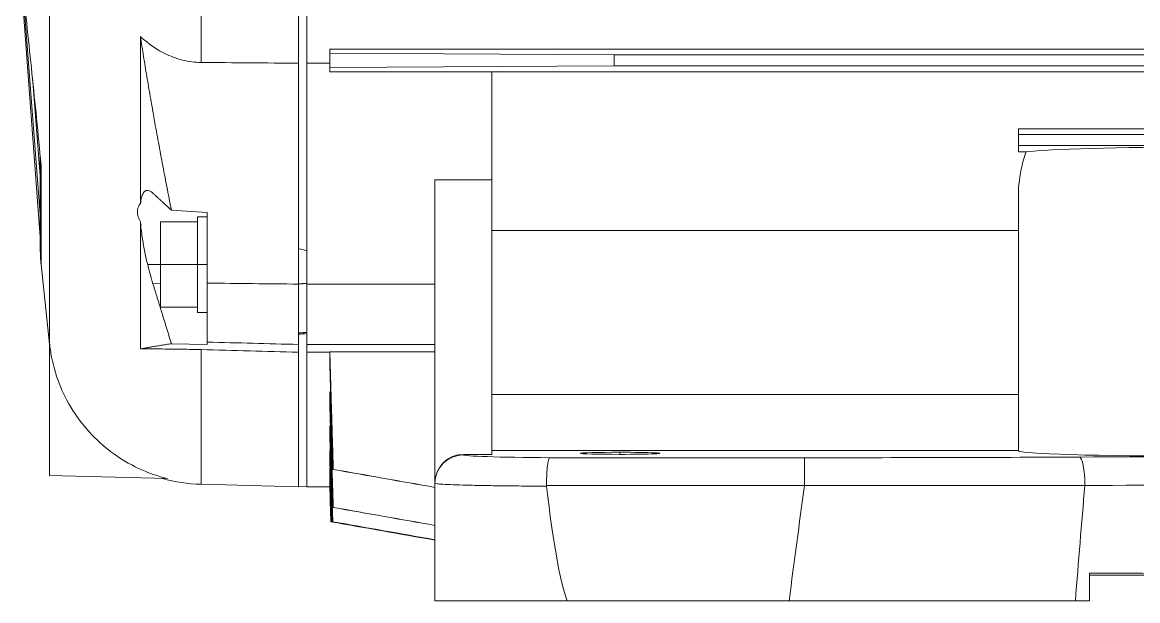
# Model space of a CAD drawing. Header units: millimetres. Extents: x -2122 to 22797, y 3569 to 89276.
# Drawn here: x 10707 to 11098.9, y 17337.3 to 17540.6 of the extents above; entities that cross this region are included whole.
import ezdxf

# ---------------------------------------------------------------- set-up
doc = ezdxf.new("R2010")
doc.units = ezdxf.units.MM
doc.header["$LTSCALE"] = 20
doc.layers.add('IA-TRAZ', color=8, linetype='Continuous', lineweight=5)

# ---------------------------------------------------------------- blocks, each defined once
blk = doc.blocks.new('A$C3179e9da')
at = {"color": 0, "linetype": 'Continuous', "lineweight": 0}
for p, q in [((-1088.06, -31316.32), (-1088.06, -31275.05)), ((-1041.67, -31275.05), (-1088.06, -31275.05)), ((-963.64, -31275.05), (-1041.67, -31275.05)), ((-863.06, -31275.05), (-858.06, -31275.05)), ((-858.06, -31275.05), (-858.06, -31284.77)), ((-858.06, -31284.01), (-558.06, -31284.01)), ((-1125.06, -31315.16), (-1124.63, -31302.79)), ((-1170.25, -31315.95), (-1136.06, -31315.05)), ((-1170.25, -31363.28), (-1170.25, -31315.95)), ((-1136.06, -31362.4), (-1136.06, -31315.05)), ((-1133.06, -31315.21), (-1136.06, -31315.05)), ((-1133.06, -31315.05), (-1133.06, -31362.4)), ((-1133.06, -31315.05), (-1125.05, -31315.05)), ((-1125.06, -31315.45), (-1125.06, -31315.16)), ((-1125.06, -31315.45), (-1125.01, -31315.45)), ((-1088.06, -31316.34), (-1088.06, -31316.32)), ((-1088.06, -31423.02), (-1088.06, -31316.34)), ((-1048.89, -31315.56), (-958.25, -31315.56)), ((-958.25, -31325.3), (-958.25, -31315.56)), ((-1182.08, -31317.97), (-1223.51, -31319.05)), ((-1223.51, -31365.6), (-1223.51, -31319.05)), ((-1125.06, -31317.59), (-1125.06, -31316.71)), ((-1125.06, -31317.59), (-1124.97, -31317.59)), ((-1125.06, -31321.62), (-1125.06, -31320.14)), ((-1125.06, -31321.62), (-1124.92, -31321.62)), ((-1125.06, -31327.79), (-1125.06, -31325.65)), ((-1125.06, -31327.79), (-1124.86, -31327.79)), ((-1078.06, -31326.32), (-1078.06, -31326.49)), ((-1068.06, -31326.49), (-1078.06, -31326.49)), ((-1068.06, -31423.02), (-1068.06, -31326.49)), ((-883.06, -31327.79), (-1068.06, -31327.79)), ((-958.25, -31325.3), (-1047.74, -31325.3)), ((-1023.06, -31327.22), (-1023.06, -31326.48)), ((-883.06, -31417.44), (-883.06, -31327.69)), ((-1125.06, -31336.55), (-1125.06, -31333.66)), ((-1125.06, -31336.55), (-1124.8, -31336.55)), ((-1125.06, -31348.46), (-1125.06, -31344.68)), ((-883.06, -31347.52), (-1068.06, -31347.52)), ((-1125.06, -31348.46), (-1124.72, -31348.46)), ((-1125.06, -31362.4), (-1125.06, -31359.41)), ((-1191.57, -31408.23), (-1191.57, -31363.52)), ((-1136.06, -31362.4), (-1136.06, -31365.11)), ((-1125.06, -31362.4), (-1133.06, -31362.4)), ((-1133.06, -31362.4), (-1133.06, -31365.11)), ((-1125.01, -31362.5), (-1088.06, -31362.5)), ((-1226.45, -31393.17), (-1223.51, -31365.18)), ((-1223.51, -31630.05), (-1223.51, -31365.6)), ((-1180.66, -31365.37), (-1168.06, -31365.06)), ((-1168.06, -31365.93), (-1168.06, -31365.06)), ((-1168.06, -31365.93), (-1168.06, -31386.66)), ((-1136.06, -31386.32), (-1136.06, -31365.11)), ((-1088.06, -31365.11), (-1133.06, -31365.11)), ((-1133.06, -31386.32), (-1133.06, -31365.11)), ((-1184.46, -31378.17), (-1171.56, -31378.17)), ((-1184.46, -31393.17), (-1184.46, -31378.17)), ((-1171.56, -31376.37), (-1171.56, -31378.17)), ((-1171.56, -31376.37), (-1168.06, -31376.37)), ((-1171.56, -31379.12), (-1171.56, -31378.17)), ((-1171.56, -31379.12), (-1171.56, -31392.22)), ((-1187.15, -31386.44), (-1184.46, -31386.48)), ((-1168.06, -31411.52), (-1168.06, -31386.66)), ((-1136.06, -31386.32), (-1136.06, -31463.96)), ((-1088.06, -31386.32), (-1133.06, -31386.32)), ((-1133.06, -31386.32), (-1133.06, -31463.96)), ((-1226.45, -31428.17), (-1226.45, -31393.17)), ((-1184.46, -31393.17), (-1189, -31393.17)), ((-1184.46, -31393.17), (-1171.56, -31393.17)), ((-1184.46, -31408.17), (-1184.46, -31393.17)), ((-1171.56, -31393.17), (-1171.56, -31392.22)), ((-1171.56, -31393.17), (-1168.06, -31393.17)), ((-1171.56, -31394.12), (-1171.56, -31393.17)), ((-1171.56, -31394.12), (-1171.56, -31407.22)), ((-1226.73, -31431.02), (-1226.73, -31398.4)), ((-1226.66, -31401.31), (-1232.72, -31483.34)), ((-1226.48, -31406.2), (-1232.65, -31487.31)), ((-883.06, -31405.21), (-1068.06, -31405.21)), ((-1184.46, -31408.17), (-1171.56, -31408.17)), ((-1171.56, -31408.17), (-1171.56, -31407.22)), ((-1171.56, -31408.17), (-1171.56, -31409.97)), ((-1171.56, -31409.97), (-1168.06, -31409.97)), ((-1168.06, -31411.52), (-1180.66, -31412.29)), ((-1191.57, -31473.32), (-1191.57, -31414.65)), ((-1226.73, -31424.39), (-1229.51, -31458.94)), ((-1068.06, -31423.02), (-1088.06, -31423.02)), ((-1068.06, -31423.02), (-1068.06, -31460.98)), ((-883.06, -31432.79), (-880.39, -31432.79)), ((-883.06, -31435.03), (-883.06, -31432.79)), ((-883.06, -31435.03), (-737.06, -31435.03)), ((-883.06, -31438.9), (-883.06, -31435.03)), ((-883.06, -31440.92), (-883.06, -31438.9)), ((-883.06, -31438.9), (-533.06, -31438.9)), ((-883.06, -31440.92), (-533.06, -31440.92)), ((-1068.06, -31460.98), (-1125.06, -31460.98)), ((-1125.06, -31462.43), (-1125.06, -31460.98)), ((-1068.06, -31460.92), (-348.06, -31460.92)), ((-1170.25, -31630.05), (-1170.25, -31464.23)), ((-1136.06, -31630.05), (-1136.06, -31463.96)), ((-1133.06, -31463.96), (-1133.06, -31630.05)), ((-1125.06, -31463.96), (-1133.06, -31463.96)), ((-1125.06, -31462.43), (-1025.06, -31463.05)), ((-1125.06, -31467.53), (-1125.06, -31462.43)), ((-1025.06, -31463.05), (-391.06, -31463.05)), ((-1025.06, -31463.05), (-1025.06, -31466.91)), ((-1025.06, -31466.91), (-1125.06, -31467.53)), ((-1125.06, -31468.87), (-1125.06, -31467.53)), ((-1125.06, -31468.87), (-291.06, -31468.87)), ((-1025.06, -31466.91), (-391.06, -31466.91))]:
    blk.add_line(p, q, dxfattribs=at)
for centre, radius, start, end in [((-1168.81, -31370.93), 55, 91.5, 105.8222), ((-1176.73, -31398.4), 50, 174, 180)]:
    blk.add_arc(centre, radius, start, end, dxfattribs=at)
for centre, major_axis, ratio, start_param, end_param in [((-1038.06, -33179.47), (0, -1909.42), 0.026186, -3.069208, -2.923464), ((-1078.06, -31316.32), (-10, 0), 0.999657, 0, 1.570796), ((-1046.72, -31315.55), (-2.17, -0.17), 0.999649, -0.193702, -0.070232), ((-708.06, -31294.73), (799.74, 0), 0.026504, -1.761628, -1.662867), ((-1038.06, -31326.32), (40, 0), 0.026186, -4.46802, -3.141593), ((-166.78, -35407.75), (-1528.3, 3831.27), 0.995588, -0.143707, -0.142956)]:
    blk.add_ellipse(centre, major_axis=major_axis, ratio=ratio, start_param=start_param, end_param=end_param, dxfattribs=at)
at = {"color": 0, "linetype": 'Continuous', "lineweight": 0, "extrusion": (0, 0, -1)}
for centre, major_axis, ratio, start_param, end_param in [((-708.06, -31305.35), (800, 0), 0.026186, -1.759413, -1.570796), ((7545.77, -33991.96), (-8670.4, 2689.17), 0, -0.000077, 0.000661), ((7730.5, -33960.88), (-8855.13, 2658.11), 0.000025, -0.004318, -0.003607), ((8100.8, -33893.73), (-9225.44, 2591), 0.000118, -0.006857, -0.006195), ((-1078.06, -31316.34), (0, -10.15), 0.985444, 0, 1.570796), ((-861.64, -31315.54), (-0.05, -10), 0.189608, -1.571755, -0.026664), ((-1023.06, -31326.85), (-14, 0), 0.026186, -1.570796, 1.570796), ((-1023.06, -31326.85), (-14, 0), 0.026186, -4.712389, -1.570796), ((-819.06, -31327.69), (-64, 0), 0.029043, 0, 1.570796), ((-736.59, -31309.96), (699.91, -0.64), 0.022787, 1.636424, 1.750411), ((-166.78, -31313.53), (-4109.12, 359.72), 0.034767, -1.336463, -1.335711), ((-819.06, -31432.1), (64, 0), 0.037686, -4.712389, -3.431306)]:
    blk.add_ellipse(centre, major_axis=major_axis, ratio=ratio, start_param=start_param, end_param=end_param, dxfattribs=at)
at = {"color": 0, "linetype": 'Continuous', "lineweight": 0}
for points in [[(-958.25, -31315.56), (-960.05, -31302.2), (-961.84, -31288.7), (-963.64, -31275.05)], [(-863.06, -31275.05), (-861.96, -31288.69), (-860.85, -31302.19), (-859.75, -31315.54)], [(-1124.63, -31302.79), (-1112.44, -31300.64), (-1100.25, -31298.49), (-1088.06, -31296.34)], [(-1088.06, -31296.35), (-1100.25, -31298.5), (-1112.43, -31300.65), (-1124.62, -31302.79)], [(-1124.57, -31302.79), (-1112.4, -31300.64), (-1100.23, -31298.5), (-1088.06, -31296.35)], [(-1088.06, -31296.36), (-1100.22, -31298.51), (-1112.39, -31300.65), (-1124.55, -31302.8)], [(-1124.46, -31302.79), (-1112.33, -31300.65), (-1100.19, -31298.51), (-1088.06, -31296.37)], [(-1088.06, -31296.39), (-1100.18, -31298.53), (-1112.3, -31300.66), (-1124.42, -31302.8)], [(-1124.28, -31302.79), (-1112.21, -31300.66), (-1100.13, -31298.54), (-1088.06, -31296.41)], [(-1088.06, -31296.42), (-1100.11, -31298.55), (-1112.17, -31300.68), (-1124.23, -31302.81)], [(-1124.03, -31302.8), (-1112.04, -31300.68), (-1100.05, -31298.57), (-1088.06, -31296.45)], [(-1088.06, -31296.47), (-1100.03, -31298.59), (-1112, -31300.7), (-1123.97, -31302.81)], [(-1124.62, -31302.79), (-1124.76, -31307.01), (-1124.91, -31311.23), (-1125.06, -31315.45)], [(-1125.06, -31316.71), (-1124.9, -31312.07), (-1124.74, -31307.43), (-1124.57, -31302.79)], [(-1125.06, -31325.65), (-1124.8, -31318.03), (-1124.54, -31310.41), (-1124.28, -31302.79)], [(-1125.06, -31320.14), (-1124.86, -31314.36), (-1124.66, -31308.57), (-1124.46, -31302.79)], [(-1125.06, -31333.66), (-1124.72, -31323.37), (-1124.37, -31313.08), (-1124.03, -31302.8)], [(-1124.55, -31302.8), (-1124.72, -31307.73), (-1124.89, -31312.66), (-1125.06, -31317.59)], [(-1124.42, -31302.8), (-1124.63, -31309.08), (-1124.85, -31315.35), (-1125.06, -31321.62)], [(-1124.23, -31302.81), (-1124.51, -31311.13), (-1124.78, -31319.46), (-1125.06, -31327.79)], [(-1124.23, -31302.81), (-1124.24, -31302.8), (-1124.26, -31302.8), (-1124.28, -31302.79)], [(-1123.97, -31302.81), (-1123.99, -31302.81), (-1124.01, -31302.8), (-1124.03, -31302.8)], [(-1123.86, -31307.82), (-1111.93, -31305.71), (-1099.99, -31303.61), (-1088.06, -31301.5)], [(-1088.06, -31301.53), (-1099.97, -31303.63), (-1111.88, -31305.73), (-1123.79, -31307.84)], [(-1123.79, -31307.84), (-1123.82, -31307.83), (-1123.84, -31307.83), (-1123.86, -31307.82)], [(-1123.87, -31321.18), (-1111.93, -31319.07), (-1100, -31316.97), (-1088.06, -31314.86)], [(-1088.06, -31314.88), (-1099.97, -31316.99), (-1111.88, -31319.1), (-1123.79, -31321.2)], [(-1123.79, -31321.2), (-1123.82, -31321.19), (-1123.84, -31321.19), (-1123.87, -31321.18)], [(-1170.25, -31363.28), (-1158.85, -31362.99), (-1147.46, -31362.69), (-1136.06, -31362.4)], [(-1125.06, -31362.4), (-1125.04, -31362.43), (-1125.02, -31362.46), (-1125.01, -31362.5)], [(-1168.06, -31365.93), (-1157.39, -31365.66), (-1146.73, -31365.38), (-1136.06, -31365.11)], [(-1168.06, -31386.66), (-1157.39, -31386.55), (-1146.73, -31386.43), (-1136.06, -31386.32)], [(-1136.06, -31463.96), (-1147.46, -31464.05), (-1158.85, -31464.14), (-1170.25, -31464.23)]]:
    blk.add_open_spline(points, degree=3, dxfattribs=at)
for points, knots in [([(-863.06, -31275.05), (-879.68, -31275.05), (-896.46, -31275.05), (-930.04, -31275.05), (-946.84, -31275.05), (-963.64, -31275.05)], [0, 0, 0, 0, 5.081303, 5.081303, 10.121356, 10.121356, 10.121356, 10.121356]), ([(-1088.06, -31316.32), (-1088.06, -31316.26), (-1087.82, -31316.2), (-1087.34, -31316.14), (-1086.86, -31316.08), (-1086.14, -31316.03), (-1085.19, -31315.97), (-1084.25, -31315.91), (-1083.07, -31315.86), (-1081.69, -31315.81), (-1080.3, -31315.76), (-1078.71, -31315.71), (-1076.92, -31315.66), (-1075.14, -31315.61), (-1073.17, -31315.57), (-1071.04, -31315.53), (-1068.91, -31315.49), (-1066.62, -31315.46), (-1064.2, -31315.43), (-1061.79, -31315.39), (-1059.24, -31315.37), (-1056.61, -31315.35), (-1054.1, -31315.32), (-1051.51, -31315.31), (-1048.88, -31315.3)], [4.712389, 4.712389, 4.712389, 4.712389, 4.882487, 4.882487, 4.882487, 5.052585, 5.052585, 5.052585, 5.222683, 5.222683, 5.222683, 5.392781, 5.392781, 5.392781, 5.562879, 5.562879, 5.562879, 5.732977, 5.732977, 5.732977, 5.903075, 5.903075, 5.903075, 6.065056, 6.065056, 6.065056, 6.065056]), ([(-1048.89, -31315.56), (-1048.89, -31316.2), (-1048.88, -31316.83), (-1048.86, -31317.45), (-1048.85, -31317.76), (-1048.84, -31318.06), (-1048.83, -31318.37), (-1048.82, -31318.6), (-1048.81, -31318.83), (-1048.8, -31319.06), (-1048.8, -31319.13), (-1048.8, -31319.2), (-1048.79, -31319.26), (-1048.76, -31319.84), (-1048.73, -31320.4), (-1048.69, -31320.92), (-1048.65, -31321.4), (-1048.61, -31321.86), (-1048.56, -31322.28), (-1048.55, -31322.31), (-1048.55, -31322.35), (-1048.55, -31322.38), (-1048.49, -31322.83), (-1048.44, -31323.23), (-1048.38, -31323.58), (-1048.35, -31323.76), (-1048.31, -31323.93), (-1048.28, -31324.08), (-1048.25, -31324.22), (-1048.22, -31324.35), (-1048.19, -31324.46), (-1048.19, -31324.47), (-1048.18, -31324.48), (-1048.18, -31324.49), (-1048.11, -31324.74), (-1048.04, -31324.93), (-1047.97, -31325.07), (-1047.93, -31325.14), (-1047.89, -31325.19), (-1047.85, -31325.23), (-1047.83, -31325.25), (-1047.81, -31325.26), (-1047.79, -31325.28), (-1047.78, -31325.29), (-1047.76, -31325.29), (-1047.74, -31325.3)], [0, 0, 0, 0, 0.0018942, 0.0018942, 0.0018942, 0.0028413, 0.0028413, 0.0028413, 0.00357759, 0.00357759, 0.00357759, 0.0037884, 0.0037884, 0.0037884, 0.0056826, 0.0056826, 0.0056826, 0.00742872, 0.00742872, 0.00742872, 0.00757681, 0.00757681, 0.00757681, 0.00947101, 0.00947101, 0.00947101, 0.01041811, 0.01041811, 0.01041811, 0.01129217, 0.01129217, 0.01129217, 0.01136521, 0.01136521, 0.01136521, 0.01325941, 0.01325941, 0.01325941, 0.01420651, 0.01420651, 0.01420651, 0.01468006, 0.01468006, 0.01468006, 0.01515361, 0.01515361, 0.01515361, 0.01515361]), ([(-958.25, -31315.56), (-954.11, -31315.55), (-949.98, -31315.54), (-941.71, -31315.53), (-937.58, -31315.52), (-925.19, -31315.5), (-916.96, -31315.5), (-892.32, -31315.49), (-875.99, -31315.51), (-859.75, -31315.54)], [0, 0, 0, 0, 0.01240501, 0.01240501, 0.02481002, 0.02481002, 0.04962004, 0.04962004, 0.09924008, 0.09924008, 0.09924008, 0.09924008]), ([(-1223.51, -31365.6), (-1223.33, -31363.95), (-1223.08, -31362.27), (-1222.03, -31356.97), (-1220.92, -31353.42), (-1218.32, -31347.14), (-1216.59, -31343.84), (-1212.48, -31337.68), (-1210.1, -31334.83), (-1205.29, -31330.03), (-1202.44, -31327.65), (-1196.29, -31323.54), (-1192.99, -31321.81), (-1187.46, -31319.53), (-1184.81, -31318.65), (-1182.08, -31317.97)], [25.025987, 25.025987, 25.025987, 25.025987, 25.491761, 25.491761, 26.511812, 26.511812, 27.53036, 27.53036, 28.548909, 28.548909, 29.566813, 29.566813, 30.584716, 30.584716, 31.363573, 31.363573, 31.363573, 31.363573]), ([(-861.64, -31325.54), (-877.6, -31325.46), (-893.62, -31325.4), (-925.83, -31325.32), (-942, -31325.3), (-958.25, -31325.3)], [0, 0, 0, 0, 0.04852404, 0.04852404, 0.09704809, 0.09704809, 0.09704809, 0.09704809]), ([(-1191.57, -31363.52), (-1191.13, -31363.53), (-1190.68, -31363.53), (-1187.93, -31363.54), (-1185.44, -31363.53), (-1181.13, -31363.49), (-1178.99, -31363.46), (-1174.6, -31363.39), (-1172.34, -31363.34), (-1170.25, -31363.28)], [-52.803982, -52.803982, -52.803982, -52.803982, -52.64005, -52.64005, -51.81997, -51.81997, -51.194696, -51.194696, -50.569421, -50.569421, -50.569421, -50.569421]), ([(-1189, -31393.17), (-1188.73, -31392.07), (-1188.44, -31390.96), (-1187.82, -31388.7), (-1187.49, -31387.56), (-1187.15, -31386.44)], [5.7821311, 5.7821311, 5.7821311, 5.7821311, 6.1146964, 6.1146964, 6.4563512, 6.4563512, 6.4563512, 6.4563512]), ([(-1191.57, -31408.23), (-1191.56, -31408.18), (-1191.56, -31408.14), (-1191.45, -31406.76), (-1191.29, -31405.33), (-1190.88, -31402.36), (-1190.62, -31400.81), (-1190.04, -31397.71), (-1189.71, -31396.16), (-1189.25, -31394.17), (-1189.13, -31393.67), (-1189, -31393.17)], [4.228559, 4.228559, 4.228559, 4.228559, 4.245739, 4.245739, 4.707181, 4.707181, 5.168622, 5.168622, 5.630063, 5.630063, 5.782131, 5.782131, 5.782131, 5.782131]), ([(-1191.57, -31408.23), (-1191.88, -31408.8), (-1192.14, -31409.38), (-1192.42, -31410.3), (-1192.49, -31410.63), (-1192.57, -31411.16), (-1192.59, -31411.35), (-1192.6, -31411.7), (-1192.6, -31411.85), (-1192.58, -31412.19), (-1192.56, -31412.38), (-1192.48, -31412.88), (-1192.39, -31413.19), (-1192.1, -31413.91), (-1191.86, -31414.3), (-1191.57, -31414.65)], [8.0773622, 8.0773622, 8.0773622, 8.0773622, 8.3110606, 8.3110606, 8.4488105, 8.4488105, 8.5292865, 8.5292865, 8.5974234, 8.5974234, 8.6796795, 8.6796795, 8.8291137, 8.8291137, 9.04265, 9.04265, 9.04265, 9.04265]), ([(-1187.15, -31418.28), (-1187.49, -31418.6), (-1187.82, -31418.85), (-1188.58, -31419.24), (-1188.99, -31419.31), (-1189.71, -31419.18), (-1190.04, -31418.97), (-1190.62, -31418.26), (-1190.88, -31417.76), (-1191.29, -31416.45), (-1191.45, -31415.66), (-1191.56, -31414.71), (-1191.56, -31414.68), (-1191.57, -31414.65)], [1.112245, 1.112245, 1.112245, 1.112245, 1.4539, 1.4539, 1.938533, 1.938533, 2.399975, 2.399975, 2.861416, 2.861416, 3.322857, 3.322857, 3.340038, 3.340038, 3.340038, 3.340038]), ([(-880.39, -31432.79), (-880.93, -31431.21), (-881.39, -31429.63), (-882.64, -31424.42), (-883.06, -31420.84), (-883.06, -31417.44)], [-11.88174, -11.88174, -11.88174, -11.88174, -11.288927, -11.288927, -9.909283, -9.909283, -9.909283, -9.909283]), ([(-1233.06, -31491.69), (-1232.47, -31486.55), (-1231.89, -31481.28), (-1230.19, -31465.66), (-1229.1, -31455.07), (-1227.5, -31439.03), (-1226.97, -31433.57), (-1226.45, -31428.17)], [-98.866747, -98.866747, -98.866747, -98.866747, -97.259392, -97.259392, -94.180807, -94.180807, -92.594699, -92.594699, -92.594699, -92.594699]), ([(-1170.25, -31464.23), (-1172.34, -31464.25), (-1174.6, -31464.52), (-1178.99, -31465.62), (-1181.13, -31466.45), (-1185.44, -31468.59), (-1187.93, -31470.24), (-1190.68, -31472.53), (-1191.13, -31472.92), (-1191.57, -31473.32)], [-16.795165, -16.795165, -16.795165, -16.795165, -16.16989, -16.16989, -15.544615, -15.544615, -14.724536, -14.724536, -14.560604, -14.560604, -14.560604, -14.560604])]:
    blk.add_open_spline(points, degree=3, knots=knots, dxfattribs=at)
for points, weights in [([(-1123.97, -31302.81), (-1124.54, -31320.48), (-1125.06, -31336.55)], [1.03922215846, 1.07694929006, 1.11313763192]), ([(-1125.06, -31344.68), (-1124.5, -31327.2), (-1123.86, -31307.82)], [1.12419440465, 1.08437780775, 1.04274625989]), ([(-1123.79, -31307.84), (-1124.47, -31329.25), (-1125.06, -31348.46)], [1.03628107644, 1.07781489642, 1.11683998492]), ([(-1125.06, -31359.41), (-1124.5, -31341.28), (-1123.87, -31321.18)], [1.11601558112, 1.07922545508, 1.04018367632]), ([(-1123.79, -31321.2), (-1124.44, -31342.93), (-1125.01, -31362.5)], [1.0335292753, 1.07142513496, 1.10645857583]), ([(-1191.57, -31363.52), (-1187.05, -31364.41), (-1180.66, -31365.37)], [1.00351977488, 1.0187382128, 1.02498660572]), ([(-1187.15, -31386.44), (-1184.02, -31376.22), (-1180.66, -31365.37)], [1.00284550647, 1.00394529039, 1.00394176556]), ([(-1133.06, -31369.36), (-1134.56, -31369.23), (-1136.06, -31369.11)], [1.00000000203, 1.00000000432, 1.00000000203]), ([(-1133.06, -31386.53), (-1134.56, -31386.47), (-1136.06, -31386.42)], [1.00000000052, 1.00000000111, 1.00000000052]), ([(-1180.66, -31412.29), (-1187.05, -31444.38), (-1191.57, -31473.32)], [1.02498660572, 1.0187382128, 1.00351977488]), ([(-1180.66, -31412.29), (-1184.02, -31415.38), (-1187.15, -31418.28)], [1.00394176556, 1.00394529039, 1.00284550647])]:
    blk.add_rational_spline(points, weights, degree=2, dxfattribs=at)

msp = doc.modelspace()

# ---------------------------------------------------------------- block references
at = {"layer": 'IA-TRAZ', "xscale": -1, "rotation": 180}
msp.add_blockref('A$C3179e9da', (11940.02, -13937.72), dxfattribs=at)

doc.saveas('drawing.dxf')
